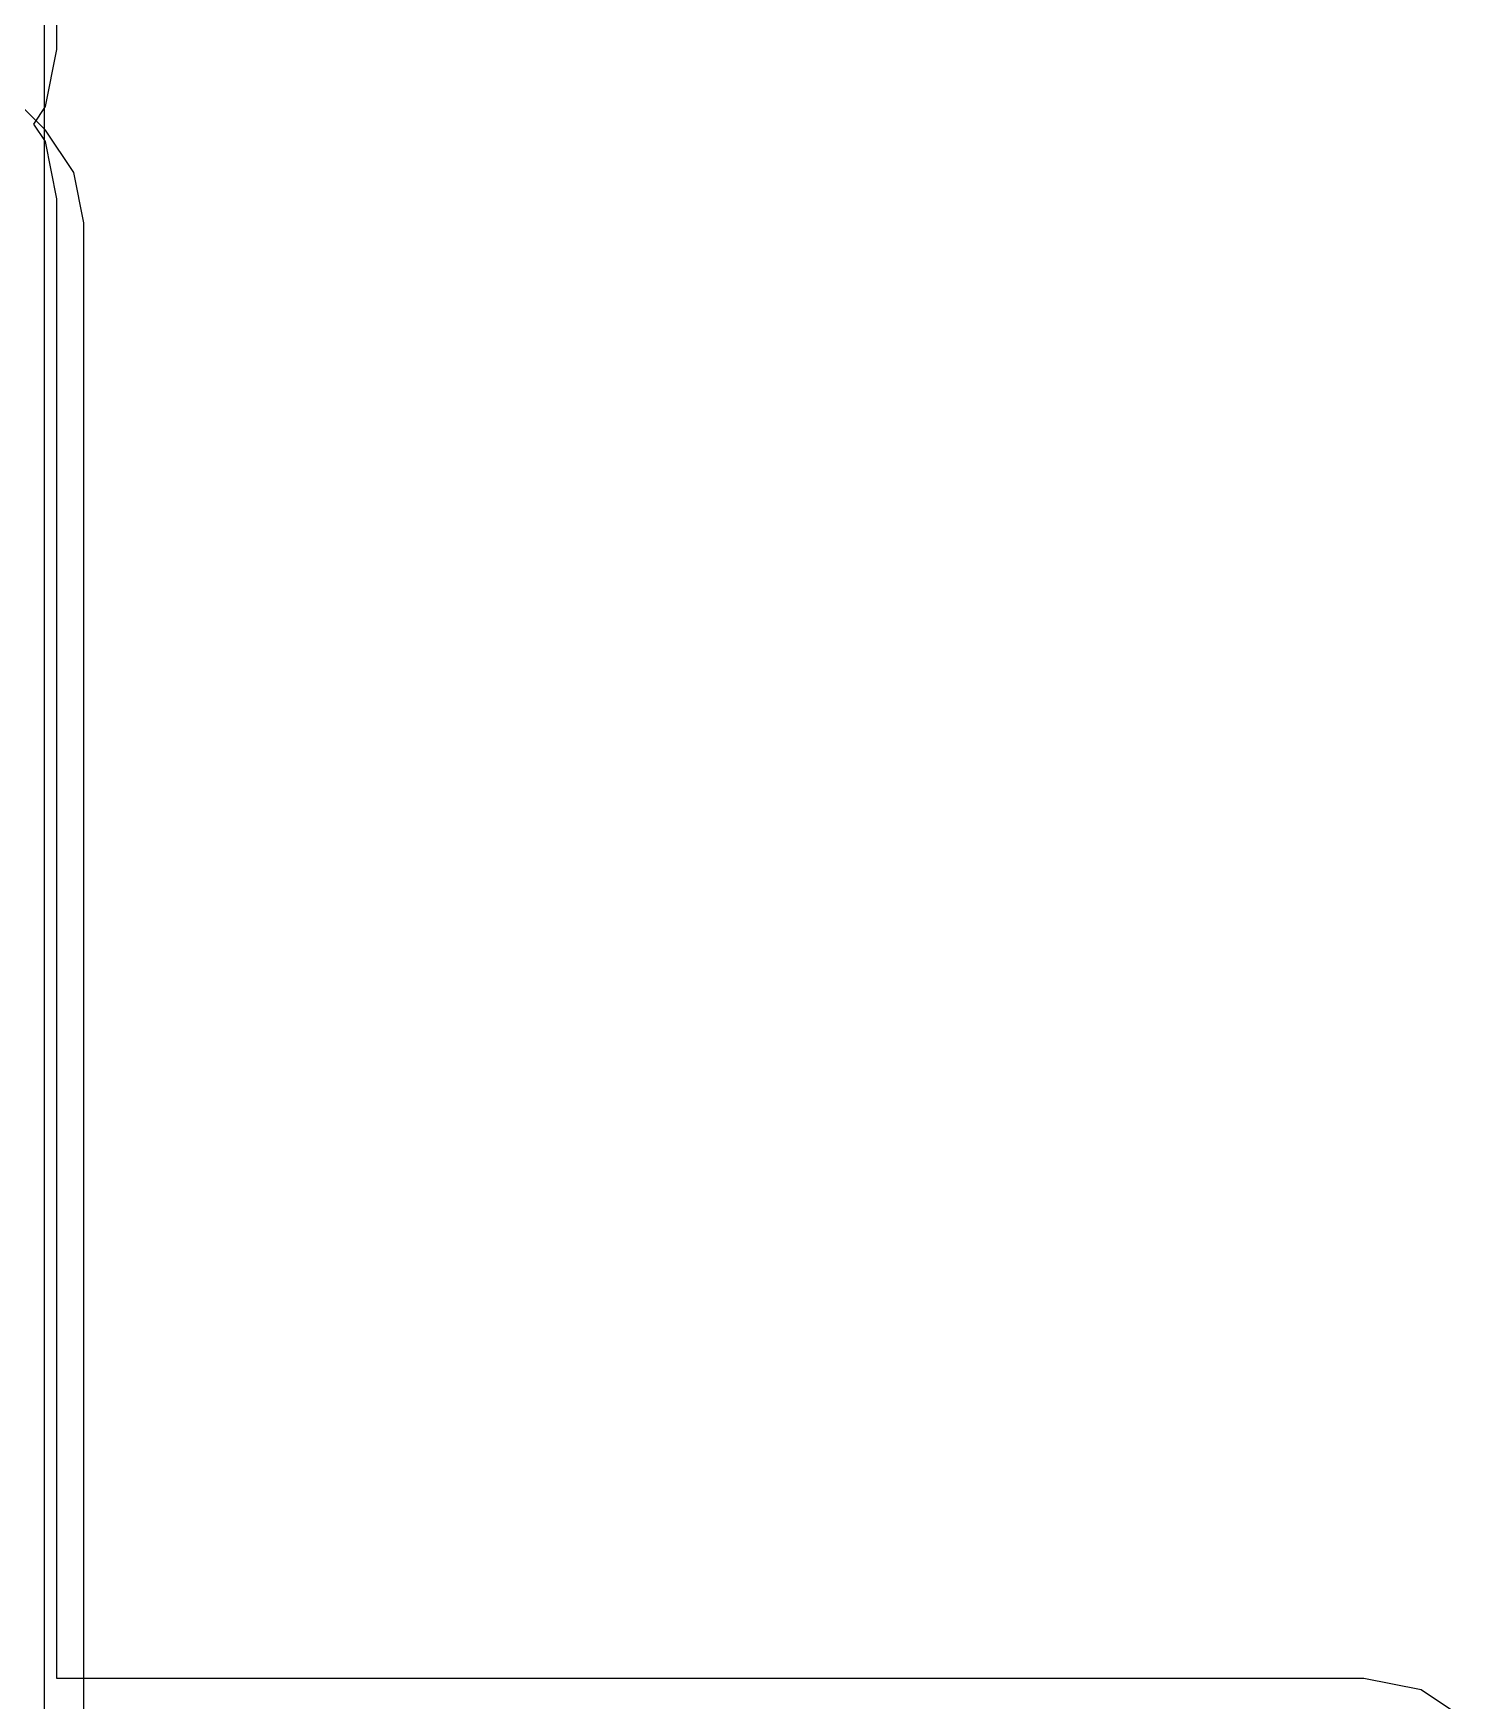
# Model space of a CAD drawing. Header units: millimetres. Extents: x 5 to 399, y 5 to 287.
# Drawn here: x 204.09 to 208.008, y 158.764 to 163.313 of the extents above; entities that cross this region are included whole.
import ezdxf

# ---------------------------------------------------------------- set-up
doc = ezdxf.new("R2010")
doc.units = ezdxf.units.MM
for name, color, linetype in [('BottomLayer', 5, 'Continuous'), ('MidLayer2', 76, 'Continuous'), ('TopLayer', 1, 'Continuous')]:
    doc.layers.add(name, color=color, linetype=linetype)

msp = doc.modelspace()

# ---------------------------------------------------------------- linework, layer by layer
at = {"layer": 'BottomLayer'}
for p, q in [((204.1231, 163.0491), (203.9078, 163.2645)), ((204.2005, 162.9334), (204.1231, 163.0491)), ((204.2277, 162.7968), (204.2005, 162.9334)), ((204.2277, 158.0484), (204.2277, 162.7968))]:
    msp.add_line(p, q, dxfattribs=at)
at = {"layer": 'MidLayer2'}
msp.add_line((204.1202, 156.499), (204.1202, 168.6896), dxfattribs=at)
at = {"layer": 'TopLayer'}
for p, q in [((204.1542, 163.2696), (204.1542, 165.454)), ((204.1232, 163.1136), (204.1542, 163.2696)), ((204.0912, 163.0657), (204.1232, 163.1136)), ((204.1232, 163.0179), (204.0912, 163.0657)), ((204.1542, 162.8618), (204.1232, 163.0179)), ((204.1542, 158.9441), (204.1542, 162.8618)), ((204.1542, 158.8244), (204.1542, 158.9441)), ((207.72, 158.8244), (204.1542, 158.8244)), ((207.876, 158.7934), (207.72, 158.8244)), ((208.0083, 158.705), (207.876, 158.7934))]:
    msp.add_line(p, q, dxfattribs=at)

doc.saveas('drawing.dxf')
